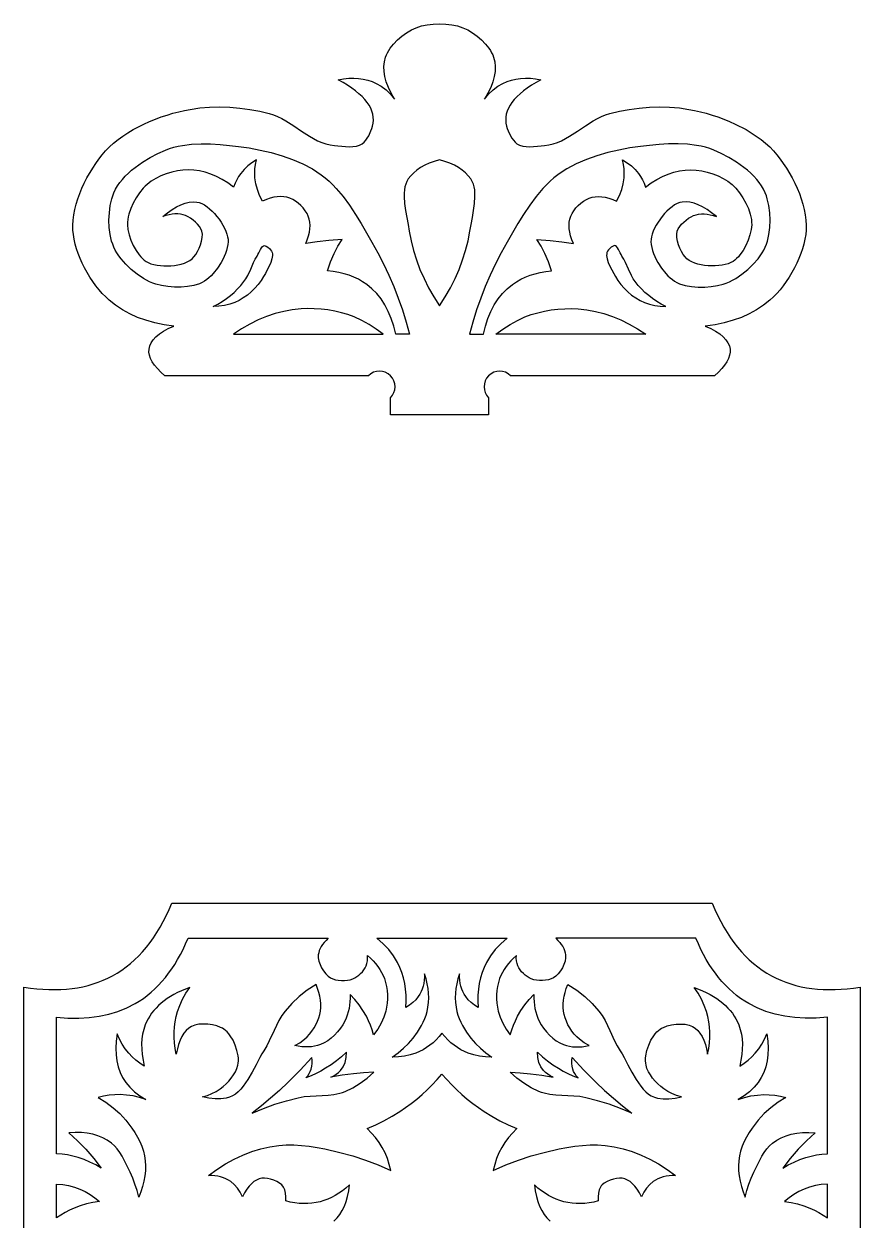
# Model space of a CAD drawing. Header units: millimetres. Extents: x 189 to 581, y 67 to 416.
# Drawn here: x 516.7 to 580.5, y 303.3 to 394.7 of the extents above; entities that cross this region are included whole.
import ezdxf

# ---------------------------------------------------------------- set-up
doc = ezdxf.new("R2010")
doc.units = ezdxf.units.MM
doc.layers.get('0').update_dxf_attribs({"linetype": 'CONTINUOUS', "true_color": 0xffffff})

msp = doc.modelspace()

# ---------------------------------------------------------------- linework, layer by layer
at = {"linetype": 'CONTINUOUS', "true_color": 0xffffff}
for points in [[(551.852, 388.995), (552.17, 389.37), (552.51, 389.697), (552.875, 389.97), (553.26, 390.195), (553.575, 390.335), (553.905, 390.445), (554.247, 390.525), (554.605, 390.575), (554.975, 390.592), (555.357, 390.582), (555.755, 390.542), (556.167, 390.472), (555.792, 390.262), (555.445, 390.05), (555.125, 389.835), (554.835, 389.62), (554.572, 389.402), (554.337, 389.185), (554.13, 388.965), (553.952, 388.745), (553.802, 388.52), (553.68, 388.297), (553.585, 388.07), (553.52, 387.845), (553.482, 387.615), (553.472, 387.385), (553.49, 387.152), (553.537, 386.92), (553.59, 386.747), (553.657, 386.562), (553.835, 386.187), (553.942, 386.007), (554.06, 385.842), (554.187, 385.697), (554.322, 385.58), (554.53, 385.465), (554.77, 385.395), (555.035, 385.36), (555.315, 385.352), (555.605, 385.365), (555.895, 385.39), (556.177, 385.417), (556.445, 385.442), (556.777, 385.487), (557.102, 385.567), (557.422, 385.677), (557.735, 385.815), (558.045, 385.975), (558.35, 386.152), (558.955, 386.54), (559.557, 386.942), (560.165, 387.325), (560.475, 387.497), (560.787, 387.652), (561.105, 387.782), (561.43, 387.887), (562.157, 388.062), (562.91, 388.205), (563.675, 388.307), (564.447, 388.372), (565.22, 388.397), (565.987, 388.38), (566.742, 388.317), (567.475, 388.21), (567.907, 388.125), (568.347, 388.022), (568.792, 387.905), (569.237, 387.772), (569.685, 387.625), (570.127, 387.46), (570.567, 387.282), (571, 387.087), (571.835, 386.657), (572.232, 386.42), (572.612, 386.17), (572.977, 385.905), (573.32, 385.625), (573.64, 385.332), (573.935, 385.027), (574.19, 384.732), (574.44, 384.412), (574.682, 384.075), (574.917, 383.72), (575.357, 382.97), (575.557, 382.577), (575.74, 382.175), (575.907, 381.77), (576.052, 381.362), (576.18, 380.952), (576.282, 380.545), (576.36, 380.142), (576.412, 379.745), (576.435, 379.357), (576.427, 378.98), (576.392, 378.635), (576.335, 378.28), (576.252, 377.917), (576.147, 377.55), (576.022, 377.182), (575.877, 376.812), (575.715, 376.447), (575.535, 376.085), (575.34, 375.73), (575.13, 375.385), (574.91, 375.05), (574.677, 374.73), (574.435, 374.425), (574.182, 374.137), (573.925, 373.87), (573.66, 373.627), (573.17, 373.24), (572.645, 372.89), (572.082, 372.582), (571.482, 372.312), (570.847, 372.085), (570.175, 371.897), (569.465, 371.75), (568.72, 371.642), (569.14, 371.45), (569.507, 371.25), (569.822, 371.042), (570.085, 370.827), (570.295, 370.605), (570.452, 370.372), (570.56, 370.135), (570.612, 369.89), (570.617, 369.657), (570.577, 369.42), (570.492, 369.175), (570.365, 368.922), (570.195, 368.665), (569.98, 368.4), (569.722, 368.13), (569.42, 367.852), (553.852, 367.852), (553.665, 368.005), (553.46, 368.115), (553.237, 368.18), (553.012, 368.202), (552.785, 368.18), (552.562, 368.115), (552.357, 368.005), (552.17, 367.852), (552.017, 367.665), (551.907, 367.46), (551.842, 367.237), (551.822, 367.012), (551.842, 366.785), (551.907, 366.562), (552.017, 366.357), (552.17, 366.17), (552.17, 366.17), (552.17, 364.852), (544.67, 364.852), (544.67, 366.17), (544.822, 366.357), (544.932, 366.562), (544.997, 366.785), (545.02, 367.012), (544.997, 367.237), (544.932, 367.46), (544.822, 367.665), (544.67, 367.852), (544.482, 368.005), (544.275, 368.115), (544.055, 368.18), (543.827, 368.202), (543.6, 368.18), (543.38, 368.115), (543.172, 368.005), (542.985, 367.852), (542.985, 367.852), (527.42, 367.852), (527.117, 368.13), (526.86, 368.4), (526.645, 368.665), (526.472, 368.922), (526.345, 369.175), (526.262, 369.42), (526.222, 369.657), (526.225, 369.89), (526.28, 370.135), (526.385, 370.372), (526.542, 370.605), (526.755, 370.827), (527.017, 371.042), (527.332, 371.25), (527.697, 371.45), (528.117, 371.642), (527.372, 371.75), (526.662, 371.897), (525.99, 372.085), (525.355, 372.312), (524.757, 372.582), (524.195, 372.89), (523.67, 373.24), (523.18, 373.627), (522.915, 373.87), (522.657, 374.137), (522.405, 374.425), (522.162, 374.73), (521.93, 375.05), (521.707, 375.385), (521.497, 375.73), (521.302, 376.085), (521.122, 376.447), (520.96, 376.812), (520.815, 377.182), (520.69, 377.55), (520.585, 377.917), (520.502, 378.28), (520.445, 378.635), (520.41, 378.98), (520.402, 379.357), (520.425, 379.745), (520.477, 380.142), (520.555, 380.545), (520.657, 380.952), (520.785, 381.362), (520.93, 381.77), (521.097, 382.175), (521.28, 382.577), (521.48, 382.97), (521.92, 383.72), (522.155, 384.075), (522.397, 384.412), (522.647, 384.732), (522.902, 385.027), (523.197, 385.332), (523.517, 385.625), (523.862, 385.905), (524.225, 386.17), (524.607, 386.42), (525.005, 386.657), (525.84, 387.087), (526.272, 387.282), (526.71, 387.46), (527.155, 387.625), (527.6, 387.772), (528.047, 387.905), (528.49, 388.022), (528.93, 388.125), (529.362, 388.21), (530.095, 388.317), (530.85, 388.38), (531.617, 388.397), (532.39, 388.372), (533.162, 388.307), (533.927, 388.205), (534.68, 388.062), (535.407, 387.887), (535.732, 387.782), (536.05, 387.652), (536.365, 387.497), (536.672, 387.325), (537.282, 386.942), (537.885, 386.54), (538.487, 386.152), (538.795, 385.975), (539.102, 385.815), (539.415, 385.677), (539.735, 385.567), (540.06, 385.487), (540.392, 385.442), (540.66, 385.417), (540.942, 385.39), (541.232, 385.365), (541.522, 385.352), (541.802, 385.36), (542.067, 385.395), (542.307, 385.465), (542.515, 385.58), (542.65, 385.697), (542.777, 385.842), (542.897, 386.007), (543.005, 386.187), (543.182, 386.562), (543.25, 386.747), (543.3, 386.92), (543.347, 387.152), (543.365, 387.385), (543.355, 387.615), (543.317, 387.845), (543.252, 388.07), (543.157, 388.297), (543.037, 388.522), (542.885, 388.745), (542.707, 388.965), (542.5, 389.185), (542.265, 389.402), (542.002, 389.62), (541.712, 389.835), (541.392, 390.05), (541.045, 390.262), (540.67, 390.472), (541.082, 390.542), (541.48, 390.582), (541.865, 390.592), (542.235, 390.575), (542.59, 390.525), (542.932, 390.445), (543.262, 390.335), (543.577, 390.195), (543.965, 389.97), (544.33, 389.697), (544.67, 389.37), (544.987, 388.995), (544.725, 389.445), (544.512, 389.88), (544.35, 390.302), (544.24, 390.71), (544.177, 391.105), (544.167, 391.485), (544.205, 391.852), (544.295, 392.205), (544.357, 392.37), (544.44, 392.537), (544.535, 392.707), (544.647, 392.872), (544.907, 393.202), (545.212, 393.515), (545.547, 393.805), (545.902, 394.062), (546.267, 394.28), (546.632, 394.447), (547.047, 394.585), (547.485, 394.68), (547.942, 394.73), (548.42, 394.737), (548.897, 394.73), (549.355, 394.68), (549.79, 394.585), (550.205, 394.447), (550.57, 394.28), (550.935, 394.062), (551.29, 393.805), (551.627, 393.515), (551.93, 393.202), (552.192, 392.872), (552.302, 392.707), (552.4, 392.537), (552.48, 392.37), (552.545, 392.205), (552.635, 391.852), (552.672, 391.485), (552.662, 391.105), (552.6, 390.71), (552.487, 390.302), (552.327, 389.88), (552.115, 389.445), (551.852, 388.995), (551.852, 388.995), (551.852, 388.995)], [(539.865, 375.87), (540.09, 376.55), (540.372, 377.205), (540.657, 377.75), (540.985, 378.272), (539.97, 378.192), (539.08, 378.087), (538.192, 377.952), (538.312, 378.247), (538.407, 378.535), (538.472, 378.81), (538.512, 379.077), (538.522, 379.335), (538.507, 379.58), (538.462, 379.817), (538.392, 380.045), (538.295, 380.255), (538.162, 380.465), (538.002, 380.67), (537.822, 380.865), (537.622, 381.045), (537.415, 381.2), (537.202, 381.33), (536.99, 381.425), (536.762, 381.492), (536.525, 381.532), (536.277, 381.547), (536.02, 381.532), (535.755, 381.49), (535.477, 381.422), (535.192, 381.325), (534.897, 381.202), (534.675, 381.637), (534.505, 382.08), (534.385, 382.527), (534.32, 382.982), (534.305, 383.317), (534.32, 383.655), (534.36, 383.995), (534.43, 384.34), (534.08, 384.125), (533.762, 383.882), (533.48, 383.612), (533.23, 383.315), (533.065, 383.077), (532.92, 382.825), (532.795, 382.555), (532.687, 382.272), (532.255, 382.585), (531.822, 382.855), (531.39, 383.08), (530.955, 383.267), (530.52, 383.41), (530.085, 383.51), (529.65, 383.567), (529.215, 383.585), (528.812, 383.562), (528.392, 383.502), (527.967, 383.407), (527.545, 383.28), (527.132, 383.12), (526.745, 382.932), (526.39, 382.715), (526.077, 382.472), (525.93, 382.332), (525.782, 382.18), (525.502, 381.84), (525.242, 381.457), (525.015, 381.05), (524.825, 380.627), (524.682, 380.202), (524.63, 379.99), (524.595, 379.782), (524.575, 379.58), (524.572, 379.385), (524.612, 379.015), (524.705, 378.617), (524.842, 378.207), (525.02, 377.807), (525.23, 377.427), (525.467, 377.085), (525.592, 376.935), (525.725, 376.8), (525.857, 376.685), (525.995, 376.587), (526.17, 376.495), (526.372, 376.415), (526.595, 376.35), (526.837, 376.302), (527.092, 376.267), (527.357, 376.25), (527.627, 376.245), (527.9, 376.257), (528.17, 376.285), (528.432, 376.33), (528.685, 376.387), (528.925, 376.462), (529.145, 376.555), (529.345, 376.662), (529.515, 376.787), (529.657, 376.927), (529.797, 377.115), (529.932, 377.342), (530.057, 377.595), (530.165, 377.865), (530.245, 378.14), (530.292, 378.41), (530.3, 378.665), (530.26, 378.89), (530.185, 379.07), (530.072, 379.25), (529.932, 379.427), (529.767, 379.597), (529.587, 379.752), (529.397, 379.89), (529.205, 380.005), (529.015, 380.09), (528.825, 380.15), (528.625, 380.192), (528.42, 380.212), (528.205, 380.212), (527.985, 380.192), (527.755, 380.152), (527.52, 380.09), (527.275, 380.01), (527.632, 380.297), (527.982, 380.545), (528.322, 380.752), (528.655, 380.915), (528.977, 381.035), (529.29, 381.11), (529.59, 381.14), (529.88, 381.125), (530.067, 381.082), (530.262, 381.005), (530.46, 380.9), (530.655, 380.765), (530.852, 380.607), (531.045, 380.432), (531.23, 380.237), (531.407, 380.03), (531.575, 379.812), (531.73, 379.587), (531.867, 379.357), (531.99, 379.13), (532.092, 378.902), (532.172, 378.682), (532.23, 378.472), (532.26, 378.275), (532.265, 378.08), (532.245, 377.872), (532.205, 377.657), (532.145, 377.432), (532.065, 377.205), (531.97, 376.972), (531.86, 376.742), (531.735, 376.512), (531.452, 376.075), (531.137, 375.675), (530.972, 375.497), (530.802, 375.335), (530.63, 375.195), (530.46, 375.075), (530.28, 374.972), (530.082, 374.885), (529.645, 374.747), (529.17, 374.66), (528.67, 374.617), (528.162, 374.62), (527.662, 374.662), (527.185, 374.74), (526.75, 374.852), (526.512, 374.935), (526.272, 375.037), (526.03, 375.157), (525.79, 375.292), (525.32, 375.605), (524.87, 375.967), (524.452, 376.365), (524.085, 376.79), (523.922, 377.01), (523.775, 377.232), (523.647, 377.455), (523.537, 377.677), (523.447, 377.902), (523.37, 378.14), (523.255, 378.65), (523.187, 379.192), (523.165, 379.75), (523.192, 380.31), (523.265, 380.855), (523.38, 381.367), (523.452, 381.607), (523.537, 381.832), (523.662, 382.097), (523.812, 382.357), (523.99, 382.612), (524.19, 382.86), (524.407, 383.1), (524.645, 383.332), (524.897, 383.557), (525.162, 383.772), (525.722, 384.175), (526.307, 384.532), (526.895, 384.842), (527.47, 385.1), (527.782, 385.215), (528.107, 385.312), (528.44, 385.392), (528.78, 385.457), (529.48, 385.54), (530.197, 385.572), (530.925, 385.565), (531.652, 385.522), (532.367, 385.455), (533.062, 385.375), (533.887, 385.257), (534.722, 385.102), (535.562, 384.905), (536.39, 384.667), (537.197, 384.38), (537.972, 384.045), (538.702, 383.657), (539.047, 383.442), (539.377, 383.215), (539.682, 382.977), (539.975, 382.72), (540.257, 382.447), (540.53, 382.157), (541.047, 381.537), (541.532, 380.875), (541.992, 380.185), (542.427, 379.475), (542.845, 378.765), (543.252, 378.065), (543.712, 377.24), (544.145, 376.4), (544.547, 375.545), (544.922, 374.672), (545.267, 373.782), (545.585, 372.875), (545.872, 371.952), (546.132, 371.015), (545.072, 371.015), (544.92, 371.642), (544.73, 372.227), (544.505, 372.767), (544.247, 373.265), (543.952, 373.72), (543.622, 374.132), (543.257, 374.502), (542.855, 374.827), (542.545, 375.035), (542.217, 375.222), (541.87, 375.385), (541.505, 375.525), (541.122, 375.645), (540.722, 375.742), (540.302, 375.817), (539.865, 375.87), (539.865, 375.87), (539.865, 375.87)], [(556.975, 375.87), (556.747, 376.55), (556.467, 377.205), (556.18, 377.75), (555.852, 378.272), (556.867, 378.192), (557.757, 378.087), (558.645, 377.952), (558.525, 378.247), (558.432, 378.535), (558.365, 378.81), (558.327, 379.077), (558.315, 379.335), (558.33, 379.58), (558.375, 379.817), (558.445, 380.045), (558.542, 380.255), (558.675, 380.465), (558.835, 380.67), (559.017, 380.865), (559.215, 381.045), (559.422, 381.2), (559.635, 381.33), (559.847, 381.425), (560.075, 381.492), (560.312, 381.532), (560.56, 381.547), (560.817, 381.532), (561.082, 381.49), (561.36, 381.422), (561.645, 381.325), (561.94, 381.202), (562.162, 381.637), (562.335, 382.08), (562.452, 382.527), (562.517, 382.982), (562.532, 383.317), (562.52, 383.655), (562.477, 383.995), (562.407, 384.34), (562.757, 384.125), (563.075, 383.882), (563.36, 383.612), (563.61, 383.315), (563.772, 383.077), (563.917, 382.825), (564.045, 382.555), (564.152, 382.272), (564.585, 382.585), (565.017, 382.855), (565.45, 383.08), (565.885, 383.267), (566.317, 383.41), (566.752, 383.51), (567.187, 383.567), (567.622, 383.585), (568.025, 383.562), (568.445, 383.502), (568.87, 383.407), (569.295, 383.28), (569.705, 383.12), (570.092, 382.932), (570.45, 382.715), (570.762, 382.472), (570.91, 382.332), (571.057, 382.18), (571.337, 381.84), (571.595, 381.457), (571.825, 381.05), (572.012, 380.627), (572.155, 380.202), (572.207, 379.99), (572.242, 379.782), (572.262, 379.58), (572.265, 379.385), (572.225, 379.015), (572.132, 378.617), (571.995, 378.207), (571.817, 377.807), (571.607, 377.427), (571.37, 377.085), (571.245, 376.935), (571.112, 376.8), (570.98, 376.685), (570.842, 376.587), (570.667, 376.495), (570.465, 376.415), (570.242, 376.35), (570.002, 376.302), (569.747, 376.267), (569.482, 376.25), (569.212, 376.245), (568.94, 376.257), (568.67, 376.285), (568.407, 376.33), (568.152, 376.387), (567.915, 376.462), (567.692, 376.555), (567.495, 376.662), (567.322, 376.787), (567.18, 376.927), (567.04, 377.115), (566.905, 377.342), (566.78, 377.595), (566.672, 377.865), (566.592, 378.14), (566.545, 378.41), (566.537, 378.665), (566.577, 378.89), (566.652, 379.07), (566.765, 379.25), (566.905, 379.427), (567.07, 379.597), (567.25, 379.752), (567.44, 379.89), (567.635, 380.005), (567.825, 380.09), (568.015, 380.15), (568.212, 380.192), (568.42, 380.212), (568.632, 380.212), (568.855, 380.192), (569.082, 380.152), (569.32, 380.09), (569.565, 380.01), (569.207, 380.297), (568.857, 380.545), (568.515, 380.752), (568.182, 380.915), (567.86, 381.035), (567.547, 381.11), (567.247, 381.14), (566.957, 381.125), (566.77, 381.082), (566.575, 381.005), (566.38, 380.9), (566.182, 380.765), (565.985, 380.607), (565.795, 380.432), (565.607, 380.237), (565.43, 380.03), (565.11, 379.587), (564.97, 379.357), (564.847, 379.13), (564.745, 378.902), (564.665, 378.682), (564.607, 378.472), (564.577, 378.275), (564.572, 378.08), (564.592, 377.872), (564.632, 377.657), (564.692, 377.432), (564.772, 377.205), (564.867, 376.972), (564.977, 376.742), (565.102, 376.512), (565.385, 376.075), (565.7, 375.675), (565.865, 375.497), (566.035, 375.335), (566.207, 375.195), (566.377, 375.075), (566.557, 374.972), (566.755, 374.885), (567.192, 374.747), (567.667, 374.66), (568.167, 374.617), (568.675, 374.62), (569.175, 374.662), (569.652, 374.74), (570.087, 374.852), (570.325, 374.935), (570.565, 375.037), (570.807, 375.157), (571.047, 375.292), (571.517, 375.605), (571.967, 375.967), (572.385, 376.365), (572.752, 376.79), (572.915, 377.01), (573.062, 377.232), (573.19, 377.455), (573.3, 377.677), (573.39, 377.902), (573.467, 378.14), (573.582, 378.65), (573.65, 379.192), (573.67, 379.75), (573.645, 380.31), (573.572, 380.855), (573.457, 381.367), (573.385, 381.607), (573.3, 381.832), (573.175, 382.097), (573.025, 382.357), (572.847, 382.612), (572.647, 382.86), (572.43, 383.1), (572.192, 383.332), (571.94, 383.557), (571.675, 383.772), (571.115, 384.175), (570.53, 384.532), (569.942, 384.842), (569.367, 385.1), (569.055, 385.215), (568.73, 385.312), (568.397, 385.392), (568.057, 385.457), (567.357, 385.54), (566.637, 385.572), (565.912, 385.565), (565.185, 385.522), (564.47, 385.455), (563.775, 385.375), (562.952, 385.257), (562.115, 385.102), (561.277, 384.905), (560.447, 384.667), (559.64, 384.38), (558.867, 384.045), (558.137, 383.657), (557.792, 383.442), (557.462, 383.215), (557.157, 382.977), (556.865, 382.72), (556.58, 382.447), (556.307, 382.157), (555.79, 381.537), (555.305, 380.875), (554.845, 380.185), (554.41, 379.475), (553.992, 378.765), (553.585, 378.065), (553.125, 377.24), (552.692, 376.4), (552.29, 375.545), (551.915, 374.672), (551.57, 373.782), (551.252, 372.875), (550.965, 371.952), (550.705, 371.015), (551.767, 371.015), (551.92, 371.642), (552.107, 372.227), (552.332, 372.767), (552.592, 373.265), (552.887, 373.72), (553.217, 374.132), (553.582, 374.502), (553.982, 374.827), (554.292, 375.035), (554.62, 375.222), (554.967, 375.385), (555.332, 375.525), (555.715, 375.645), (556.117, 375.742), (556.537, 375.817), (556.975, 375.87), (556.975, 375.87), (556.975, 375.87)], [(548.42, 384.357), (548.012, 384.235), (547.635, 384.095), (547.29, 383.937), (546.975, 383.762), (546.692, 383.572), (546.442, 383.362), (546.222, 383.137), (546.032, 382.895), (545.922, 382.707), (545.837, 382.502), (545.777, 382.282), (545.737, 382.05), (545.715, 381.805), (545.71, 381.552), (545.742, 381.025), (545.812, 380.482), (545.91, 379.94), (546.01, 379.41), (546.1, 378.907), (546.242, 378.162), (546.427, 377.427), (546.655, 376.7), (546.922, 375.98), (547.235, 375.27), (547.587, 374.57), (547.982, 373.877), (548.42, 373.192), (548.857, 373.877), (549.252, 374.57), (549.605, 375.27), (549.915, 375.98), (550.185, 376.7), (550.41, 377.427), (550.595, 378.162), (550.737, 378.907), (550.827, 379.41), (550.93, 379.94), (551.025, 380.482), (551.097, 381.025), (551.127, 381.552), (551.122, 381.805), (551.102, 382.05), (551.06, 382.282), (551, 382.502), (550.915, 382.707), (550.805, 382.895), (550.617, 383.137), (550.397, 383.362), (550.145, 383.572), (549.862, 383.762), (549.55, 383.937), (549.202, 384.095), (548.827, 384.235), (548.42, 384.357), (548.42, 384.357), (548.42, 384.357)], [(531.122, 373.135), (531.477, 373.325), (531.817, 373.527), (532.137, 373.745), (532.44, 373.977), (532.725, 374.222), (532.995, 374.482), (533.245, 374.757), (533.477, 375.045), (533.627, 375.267), (533.76, 375.505), (533.992, 376.005), (534.217, 376.51), (534.34, 376.757), (534.48, 376.992), (534.545, 377.107), (534.61, 377.237), (534.742, 377.505), (534.812, 377.622), (534.887, 377.717), (534.967, 377.777), (535.052, 377.795), (535.107, 377.782), (535.17, 377.757), (535.297, 377.675), (535.417, 377.572), (535.517, 377.472), (535.585, 377.38), (535.627, 377.277), (535.65, 377.165), (535.655, 377.042), (535.642, 376.915), (535.615, 376.782), (535.527, 376.502), (535.402, 376.22), (535.26, 375.937), (535.112, 375.675), (534.98, 375.435), (534.792, 375.125), (534.57, 374.822), (534.317, 374.535), (534.04, 374.262), (533.742, 374.015), (533.427, 373.792), (533.102, 373.602), (532.772, 373.45), (532.387, 373.317), (531.985, 373.22), (531.562, 373.16), (531.122, 373.135), (531.122, 373.135), (531.122, 373.135)], [(565.715, 373.135), (565.36, 373.325), (565.02, 373.527), (564.7, 373.745), (564.397, 373.977), (564.112, 374.222), (563.842, 374.482), (563.592, 374.757), (563.36, 375.045), (563.21, 375.267), (563.077, 375.505), (562.845, 376.005), (562.62, 376.51), (562.497, 376.757), (562.357, 376.992), (562.292, 377.107), (562.227, 377.237), (562.095, 377.505), (562.025, 377.622), (561.95, 377.717), (561.87, 377.777), (561.785, 377.795), (561.73, 377.782), (561.67, 377.757), (561.542, 377.675), (561.42, 377.572), (561.32, 377.472), (561.252, 377.38), (561.21, 377.277), (561.187, 377.165), (561.182, 377.042), (561.195, 376.915), (561.222, 376.782), (561.312, 376.502), (561.435, 376.22), (561.58, 375.937), (561.725, 375.675), (561.857, 375.435), (562.045, 375.125), (562.267, 374.822), (562.52, 374.535), (562.797, 374.262), (563.095, 374.015), (563.41, 373.792), (563.735, 373.602), (564.065, 373.45), (564.45, 373.317), (564.855, 373.22), (565.275, 373.16), (565.715, 373.135), (565.715, 373.135), (565.715, 373.135)], [(532.67, 371.015), (544.11, 371.015), (543.58, 371.415), (543.035, 371.77), (542.472, 372.08), (541.892, 372.345), (541.415, 372.522), (540.92, 372.667), (540.412, 372.787), (539.895, 372.877), (539.372, 372.937), (538.852, 372.972), (538.337, 372.977), (537.835, 372.957), (537.17, 372.887), (536.512, 372.77), (535.857, 372.602), (535.21, 372.385), (534.567, 372.115), (533.93, 371.8), (533.297, 371.432), (532.67, 371.015), (532.67, 371.015), (532.67, 371.015)], [(564.17, 371.015), (552.727, 371.015), (553.257, 371.415), (553.802, 371.77), (554.365, 372.08), (554.945, 372.345), (555.422, 372.522), (555.917, 372.667), (556.427, 372.787), (556.945, 372.877), (557.467, 372.937), (557.987, 372.972), (558.502, 372.977), (559.005, 372.957), (559.67, 372.887), (560.327, 372.77), (560.98, 372.602), (561.63, 372.385), (562.272, 372.115), (562.91, 371.8), (563.542, 371.432), (564.17, 371.015), (564.17, 371.015), (564.17, 371.015)], [(516.667, 274.875), (516.667, 321.122), (517.16, 321.05), (517.642, 320.995), (518.117, 320.957), (518.58, 320.937), (519.035, 320.932), (519.482, 320.945), (519.917, 320.972), (520.345, 321.02), (520.762, 321.082), (521.172, 321.16), (521.572, 321.257), (521.962, 321.37), (522.342, 321.5), (522.712, 321.647), (523.075, 321.81), (523.427, 321.99), (523.787, 322.197), (524.137, 322.422), (524.477, 322.667), (524.807, 322.932), (525.127, 323.212), (525.435, 323.512), (525.735, 323.832), (526.022, 324.17), (526.3, 324.525), (526.567, 324.9), (526.827, 325.292), (527.072, 325.702), (527.31, 326.132), (527.537, 326.582), (527.755, 327.05), (527.96, 327.535), (548.605, 327.535), (569.252, 327.535), (569.457, 327.05), (569.675, 326.582), (569.9, 326.132), (570.137, 325.702), (570.385, 325.292), (570.642, 324.9), (570.91, 324.525), (571.187, 324.17), (571.475, 323.832), (571.775, 323.512), (572.082, 323.212), (572.402, 322.932), (572.732, 322.667), (573.072, 322.422), (573.422, 322.197), (573.782, 321.99), (574.135, 321.81), (574.497, 321.647), (574.87, 321.5), (575.25, 321.37), (575.64, 321.257), (576.04, 321.16), (576.447, 321.082), (576.865, 321.02), (577.292, 320.972), (577.73, 320.945), (578.175, 320.932), (578.63, 320.937), (579.095, 320.957), (579.57, 320.995), (580.052, 321.05), (580.545, 321.122), (580.545, 274.875)], [(542.922, 323.537), (543.142, 323.337), (543.345, 323.132), (543.532, 322.922), (543.7, 322.705), (543.852, 322.482), (543.985, 322.252), (544.102, 322.017), (544.202, 321.775), (544.295, 321.485), (544.365, 321.182), (544.41, 320.867), (544.435, 320.545), (544.437, 320.222), (544.417, 319.902), (544.375, 319.59), (544.312, 319.29), (544.167, 318.822), (543.965, 318.365), (543.702, 317.922), (543.385, 317.49), (543.275, 317.857), (543.145, 318.215), (542.997, 318.562), (542.83, 318.9), (542.57, 319.345), (542.277, 319.772), (541.95, 320.182), (541.587, 320.57), (541.59, 320.287), (541.575, 320.01), (541.547, 319.742), (541.505, 319.485), (541.447, 319.232), (541.372, 318.99), (541.285, 318.757), (541.18, 318.53), (541.025, 318.252), (540.84, 317.977), (540.63, 317.71), (540.397, 317.457), (540.145, 317.227), (539.882, 317.025), (539.607, 316.857), (539.325, 316.73), (539.105, 316.66), (538.877, 316.607), (538.642, 316.572), (538.402, 316.555), (538.152, 316.552), (537.895, 316.57), (537.63, 316.605), (537.357, 316.657), (537.75, 316.88), (538.1, 317.137), (538.302, 317.325), (538.495, 317.535), (538.672, 317.762), (538.835, 318.005), (538.977, 318.255), (539.1, 318.512), (539.197, 318.772), (539.27, 319.03), (539.317, 319.3), (539.342, 319.572), (539.342, 319.852), (539.32, 320.137), (539.272, 320.427), (539.202, 320.722), (539.107, 321.025), (538.99, 321.33), (538.315, 320.885), (537.695, 320.397), (537.13, 319.865), (536.617, 319.29), (536.37, 318.95), (536.152, 318.585), (535.955, 318.205), (535.772, 317.812), (535.412, 317.022), (535.217, 316.637), (535.002, 316.267), (534.85, 316.015), (534.697, 315.75), (534.4, 315.19), (534.092, 314.617), (533.772, 314.065), (533.602, 313.805), (533.425, 313.56), (533.237, 313.335), (533.042, 313.132), (532.832, 312.957), (532.612, 312.812), (532.377, 312.705), (532.127, 312.632), (531.71, 312.58), (531.267, 312.58), (530.802, 312.635), (530.31, 312.742), (530.682, 312.852), (531.032, 312.992), (531.36, 313.16), (531.665, 313.355), (531.887, 313.527), (532.105, 313.725), (532.315, 313.942), (532.51, 314.172), (532.685, 314.415), (532.83, 314.662), (532.945, 314.91), (533.017, 315.155), (533.042, 315.32), (533.052, 315.497), (533.047, 315.685), (533.025, 315.877), (532.942, 316.277), (532.812, 316.68), (532.64, 317.062), (532.432, 317.41), (532.317, 317.562), (532.197, 317.7), (532.072, 317.82), (531.942, 317.917), (531.825, 317.987), (531.692, 318.05), (531.395, 318.16), (531.065, 318.24), (530.717, 318.29), (530.37, 318.305), (530.035, 318.285), (529.732, 318.225), (529.597, 318.18), (529.475, 318.122), (529.262, 317.982), (529.067, 317.807), (528.895, 317.597), (528.737, 317.35), (528.602, 317.067), (528.485, 316.75), (528.387, 316.397), (528.307, 316.007), (528.227, 316.437), (528.172, 316.857), (528.145, 317.275), (528.145, 317.682), (528.167, 318.085), (528.22, 318.482), (528.297, 318.87), (528.4, 319.252), (528.572, 319.732), (528.787, 320.202), (529.045, 320.66), (529.347, 321.107), (529.02, 320.982), (528.707, 320.85), (528.412, 320.71), (528.13, 320.562), (527.865, 320.41), (527.612, 320.247), (527.377, 320.08), (527.155, 319.902), (526.95, 319.72), (526.76, 319.53), (526.585, 319.332), (526.425, 319.127), (526.28, 318.915), (526.15, 318.695), (526.035, 318.467), (525.935, 318.232), (525.82, 317.892), (525.737, 317.535), (525.682, 317.165), (525.657, 316.782), (525.662, 316.382), (525.7, 315.967), (525.765, 315.54), (525.86, 315.097), (525.527, 315.312), (525.217, 315.55), (524.932, 315.805), (524.672, 316.082), (524.412, 316.412), (524.18, 316.765), (523.975, 317.145), (523.8, 317.547), (523.722, 316.992), (523.692, 316.465), (523.705, 315.962), (523.765, 315.485), (523.867, 315.035), (524.017, 314.61), (524.21, 314.21), (524.45, 313.837), (524.752, 313.47), (525.107, 313.13), (525.512, 312.82), (525.97, 312.54), (525.485, 312.695), (525, 312.807), (524.512, 312.88), (524.022, 312.91), (523.602, 312.902), (523.18, 312.865), (522.755, 312.797), (522.332, 312.697), (522.932, 312.322), (523.485, 311.907), (523.987, 311.455), (524.44, 310.96), (524.68, 310.66), (524.915, 310.342), (525.135, 310.012), (525.34, 309.67), (525.52, 309.317), (525.675, 308.96), (525.797, 308.597), (525.882, 308.237), (525.935, 307.86), (525.957, 307.477), (525.947, 307.09), (525.907, 306.697), (525.837, 306.3), (525.735, 305.897), (525.6, 305.487), (525.437, 305.075), (525.307, 305.572), (525.152, 306.055), (524.975, 306.527), (524.772, 306.99), (524.485, 307.597), (524.165, 308.202), (523.985, 308.487), (523.792, 308.755), (523.582, 308.992), (523.352, 309.2), (523.032, 309.425), (522.69, 309.612), (522.32, 309.765), (521.925, 309.88), (521.502, 309.962), (521.057, 310.007), (520.587, 310.015), (520.09, 309.99), (520.76, 309.39), (521.387, 308.752), (522.007, 308.04), (522.58, 307.285), (522.15, 307.537), (521.71, 307.757), (521.26, 307.945), (520.802, 308.102), (520.402, 308.212), (519.992, 308.297), (519.577, 308.36), (519.155, 308.397), (519.155, 318.827), (520.02, 318.76), (520.852, 318.75), (521.652, 318.795), (522.42, 318.895), (523.152, 319.052), (523.852, 319.267), (524.52, 319.537), (525.155, 319.862), (525.477, 320.057), (525.79, 320.267), (526.092, 320.495), (526.387, 320.735), (526.672, 320.992), (526.947, 321.265), (527.215, 321.555), (527.472, 321.86), (527.72, 322.18), (527.96, 322.515), (528.19, 322.865), (528.41, 323.232), (528.622, 323.615), (528.825, 324.012), (529.017, 324.425), (529.202, 324.855), (539.917, 324.855), (539.755, 324.7), (539.612, 324.542), (539.487, 324.385), (539.385, 324.227), (539.297, 324.07), (539.232, 323.912), (539.185, 323.752), (539.157, 323.592), (539.157, 323.362), (539.205, 323.115), (539.29, 322.857), (539.41, 322.602), (539.555, 322.362), (539.72, 322.145), (539.9, 321.965), (540.085, 321.83), (540.262, 321.747), (540.465, 321.685), (540.685, 321.645), (540.917, 321.625), (541.152, 321.625), (541.38, 321.647), (541.597, 321.69), (541.79, 321.757), (541.942, 321.832), (542.097, 321.927), (542.247, 322.037), (542.39, 322.165), (542.522, 322.3), (542.64, 322.447), (542.737, 322.6), (542.812, 322.757), (542.87, 322.937), (542.907, 323.127), (542.925, 323.327), (542.922, 323.537), (542.922, 323.537), (542.922, 323.537)], [(544.792, 315.785), (545.247, 316.105), (545.665, 316.45), (546.047, 316.825), (546.395, 317.227), (546.732, 317.695), (547.037, 318.197), (547.17, 318.457), (547.285, 318.722), (547.385, 318.99), (547.462, 319.257), (547.532, 319.597), (547.575, 319.945), (547.592, 320.297), (547.582, 320.655), (547.545, 321.017), (547.482, 321.387), (547.392, 321.762), (547.275, 322.142), (547.272, 321.89), (547.252, 321.647), (547.215, 321.415), (547.162, 321.192), (547.095, 320.982), (547.01, 320.78), (546.91, 320.59), (546.795, 320.407), (546.602, 320.167), (546.38, 319.947), (546.122, 319.747), (545.835, 319.567), (545.862, 320.05), (545.86, 320.517), (545.827, 320.97), (545.765, 321.41), (545.67, 321.832), (545.545, 322.242), (545.39, 322.637), (545.205, 323.017), (544.897, 323.52), (544.532, 323.992), (544.107, 324.437), (543.627, 324.855), (548.605, 324.855), (553.582, 324.855), (553.102, 324.437), (552.68, 323.992), (552.315, 323.52), (552.007, 323.017), (551.822, 322.637), (551.665, 322.242), (551.54, 321.832), (551.447, 321.41), (551.382, 320.97), (551.35, 320.517), (551.35, 320.05), (551.377, 319.567), (551.087, 319.747), (550.832, 319.947), (550.607, 320.167), (550.415, 320.407), (550.3, 320.59), (550.2, 320.78), (550.115, 320.982), (550.047, 321.192), (549.995, 321.415), (549.96, 321.647), (549.94, 321.89), (549.935, 322.142), (549.817, 321.762), (549.727, 321.387), (549.665, 321.017), (549.627, 320.655), (549.617, 320.297), (549.635, 319.945), (549.677, 319.597), (549.747, 319.257), (549.825, 318.99), (549.925, 318.722), (550.042, 318.457), (550.175, 318.197), (550.48, 317.695), (550.817, 317.227), (551.162, 316.825), (551.545, 316.45), (551.965, 316.105), (552.42, 315.785), (551.937, 315.795), (551.475, 315.847), (551.03, 315.942), (550.602, 316.08), (550.322, 316.2), (550.052, 316.34), (549.787, 316.5), (549.535, 316.68), (549.29, 316.88), (549.052, 317.1), (548.825, 317.342), (548.605, 317.602), (548.385, 317.342), (548.157, 317.1), (547.922, 316.88), (547.677, 316.68), (547.422, 316.5), (547.16, 316.34), (546.887, 316.2), (546.607, 316.08), (546.182, 315.942), (545.737, 315.847), (545.275, 315.795), (544.792, 315.785), (544.792, 315.785), (544.792, 315.785)], [(554.287, 323.537), (554.067, 323.337), (553.865, 323.132), (553.677, 322.922), (553.51, 322.705), (553.357, 322.482), (553.225, 322.252), (553.107, 322.017), (553.007, 321.775), (552.915, 321.485), (552.847, 321.182), (552.8, 320.867), (552.777, 320.545), (552.775, 320.222), (552.795, 319.902), (552.835, 319.59), (552.897, 319.29), (553.045, 318.822), (553.247, 318.365), (553.507, 317.922), (553.825, 317.49), (553.935, 317.857), (554.065, 318.215), (554.215, 318.562), (554.38, 318.9), (554.64, 319.345), (554.932, 319.772), (555.26, 320.182), (555.622, 320.57), (555.62, 320.287), (555.635, 320.01), (555.662, 319.742), (555.707, 319.485), (555.765, 319.232), (555.84, 318.99), (555.927, 318.757), (556.032, 318.53), (556.187, 318.252), (556.37, 317.977), (556.58, 317.71), (556.815, 317.457), (557.065, 317.227), (557.33, 317.025), (557.605, 316.857), (557.887, 316.73), (558.107, 316.66), (558.335, 316.607), (558.567, 316.572), (558.81, 316.555), (559.06, 316.552), (559.317, 316.57), (559.58, 316.605), (559.852, 316.657), (559.462, 316.88), (559.11, 317.137), (558.907, 317.325), (558.715, 317.535), (558.537, 317.762), (558.377, 318.005), (558.232, 318.255), (558.112, 318.512), (558.015, 318.772), (557.942, 319.03), (557.892, 319.3), (557.867, 319.572), (557.867, 319.852), (557.89, 320.137), (557.937, 320.427), (558.007, 320.722), (558.102, 321.025), (558.22, 321.33), (558.895, 320.885), (559.515, 320.397), (560.08, 319.865), (560.595, 319.29), (560.842, 318.95), (561.06, 318.585), (561.255, 318.205), (561.437, 317.812), (561.797, 317.022), (561.992, 316.637), (562.207, 316.267), (562.36, 316.015), (562.512, 315.75), (562.81, 315.19), (563.117, 314.617), (563.437, 314.065), (563.607, 313.805), (563.785, 313.56), (563.972, 313.335), (564.167, 313.132), (564.377, 312.957), (564.597, 312.812), (564.832, 312.705), (565.082, 312.632), (565.5, 312.58), (565.942, 312.58), (566.41, 312.635), (566.9, 312.742), (566.527, 312.852), (566.177, 312.992), (565.85, 313.16), (565.545, 313.355), (565.322, 313.527), (565.105, 313.725), (564.895, 313.942), (564.7, 314.172), (564.527, 314.415), (564.38, 314.662), (564.267, 314.91), (564.192, 315.155), (564.167, 315.32), (564.157, 315.497), (564.165, 315.685), (564.185, 315.877), (564.267, 316.277), (564.4, 316.68), (564.572, 317.062), (564.777, 317.41), (564.892, 317.562), (565.012, 317.7), (565.137, 317.82), (565.267, 317.917), (565.385, 317.987), (565.517, 318.05), (565.815, 318.16), (566.145, 318.24), (566.492, 318.29), (566.842, 318.305), (567.175, 318.285), (567.477, 318.225), (567.612, 318.18), (567.735, 318.122), (567.947, 317.982), (568.142, 317.807), (568.315, 317.597), (568.472, 317.35), (568.607, 317.067), (568.725, 316.75), (568.822, 316.397), (568.902, 316.007), (568.982, 316.437), (569.037, 316.857), (569.065, 317.275), (569.067, 317.682), (569.042, 318.085), (568.992, 318.482), (568.915, 318.87), (568.81, 319.252), (568.637, 319.732), (568.425, 320.202), (568.165, 320.66), (567.865, 321.107), (568.192, 320.982), (568.505, 320.85), (568.8, 320.71), (569.082, 320.562), (569.347, 320.41), (569.6, 320.247), (569.835, 320.08), (570.057, 319.902), (570.262, 319.72), (570.452, 319.53), (570.627, 319.332), (570.787, 319.127), (570.932, 318.915), (571.062, 318.695), (571.177, 318.467), (571.277, 318.232), (571.392, 317.892), (571.477, 317.535), (571.53, 317.165), (571.555, 316.782), (571.55, 316.382), (571.515, 315.967), (571.447, 315.54), (571.352, 315.097), (571.685, 315.312), (571.992, 315.55), (572.277, 315.805), (572.537, 316.082), (572.8, 316.412), (573.032, 316.765), (573.235, 317.145), (573.41, 317.547), (573.487, 316.992), (573.517, 316.465), (573.505, 315.962), (573.447, 315.485), (573.342, 315.035), (573.195, 314.61), (573, 314.21), (572.76, 313.837), (572.457, 313.47), (572.102, 313.13), (571.697, 312.82), (571.24, 312.54), (571.725, 312.695), (572.21, 312.807), (572.697, 312.88), (573.187, 312.91), (573.61, 312.902), (574.032, 312.865), (574.455, 312.797), (574.88, 312.697), (574.277, 312.322), (573.727, 311.907), (573.225, 311.455), (572.77, 310.96), (572.53, 310.66), (572.295, 310.342), (572.075, 310.012), (571.872, 309.67), (571.69, 309.317), (571.535, 308.96), (571.412, 308.597), (571.327, 308.237), (571.275, 307.86), (571.255, 307.477), (571.262, 307.09), (571.302, 306.697), (571.375, 306.3), (571.475, 305.897), (571.61, 305.487), (571.772, 305.075), (571.905, 305.572), (572.057, 306.055), (572.235, 306.527), (572.437, 306.99), (572.725, 307.597), (573.047, 308.202), (573.225, 308.487), (573.42, 308.755), (573.63, 308.992), (573.86, 309.2), (574.177, 309.425), (574.522, 309.612), (574.892, 309.765), (575.287, 309.88), (575.707, 309.962), (576.152, 310.007), (576.622, 310.015), (577.12, 309.99), (576.45, 309.39), (575.822, 308.752), (575.205, 308.04), (574.632, 307.285), (575.062, 307.537), (575.5, 307.757), (575.95, 307.945), (576.41, 308.102), (576.81, 308.212), (577.217, 308.297), (577.632, 308.36), (578.055, 308.397), (578.055, 318.827), (577.19, 318.76), (576.357, 318.75), (575.56, 318.795), (574.792, 318.895), (574.06, 319.052), (573.357, 319.267), (572.69, 319.537), (572.055, 319.862), (571.732, 320.057), (571.42, 320.267), (571.117, 320.495), (570.822, 320.735), (570.537, 320.992), (570.262, 321.265), (569.995, 321.555), (569.737, 321.86), (569.49, 322.18), (569.25, 322.515), (569.02, 322.865), (568.8, 323.232), (568.587, 323.615), (568.385, 324.012), (568.192, 324.425), (568.007, 324.855), (557.292, 324.855), (557.455, 324.7), (557.597, 324.542), (557.722, 324.385), (557.827, 324.227), (557.912, 324.07), (557.977, 323.912), (558.025, 323.752), (558.052, 323.592), (558.052, 323.362), (558.005, 323.115), (557.92, 322.857), (557.8, 322.602), (557.655, 322.362), (557.49, 322.145), (557.31, 321.965), (557.125, 321.83), (556.947, 321.747), (556.745, 321.685), (556.525, 321.645), (556.292, 321.625), (556.057, 321.625), (555.83, 321.647), (555.612, 321.69), (555.42, 321.757), (555.267, 321.832), (555.115, 321.927), (554.965, 322.037), (554.82, 322.165), (554.69, 322.3), (554.572, 322.447), (554.475, 322.6), (554.4, 322.757), (554.342, 322.937), (554.305, 323.127), (554.285, 323.327), (554.287, 323.537), (554.287, 323.537), (554.287, 323.537)], [(540.11, 314.252), (540.33, 314.355), (540.53, 314.472), (540.705, 314.607), (540.857, 314.76), (541.057, 315.04), (541.202, 315.365), (541.285, 315.735), (541.312, 316.147), (540.935, 315.805), (540.54, 315.485), (540.132, 315.19), (539.71, 314.92), (539.35, 314.715), (538.982, 314.525), (538.602, 314.352), (538.215, 314.197), (538.345, 314.355), (538.455, 314.52), (538.545, 314.69), (538.615, 314.867), (538.667, 315.075), (538.695, 315.29), (538.695, 315.515), (538.667, 315.747), (537.78, 314.78), (536.852, 313.852), (536.19, 313.235), (535.512, 312.64), (534.815, 312.062), (534.1, 311.502), (534.967, 311.86), (535.845, 312.175), (536.73, 312.447), (537.625, 312.677), (538.07, 312.757), (538.525, 312.802), (538.987, 312.827), (539.45, 312.847), (539.905, 312.875), (540.355, 312.927), (540.79, 313.017), (541, 313.08), (541.205, 313.157), (541.787, 313.437), (542.345, 313.775), (542.882, 314.17), (543.395, 314.625), (542.62, 314.57), (541.845, 314.492), (540.977, 314.385), (540.11, 314.252), (540.11, 314.252), (540.11, 314.252)], [(557.1, 314.252), (556.88, 314.355), (556.682, 314.472), (556.505, 314.607), (556.352, 314.76), (556.152, 315.04), (556.01, 315.365), (555.925, 315.735), (555.9, 316.147), (556.277, 315.805), (556.67, 315.485), (557.08, 315.19), (557.502, 314.92), (557.86, 314.715), (558.23, 314.525), (558.607, 314.352), (558.997, 314.197), (558.865, 314.355), (558.755, 314.52), (558.665, 314.69), (558.597, 314.867), (558.542, 315.075), (558.517, 315.29), (558.517, 315.515), (558.542, 315.747), (559.432, 314.78), (560.36, 313.852), (561.02, 313.235), (561.697, 312.64), (562.395, 312.062), (563.11, 311.502), (562.245, 311.86), (561.367, 312.175), (560.482, 312.447), (559.585, 312.677), (559.14, 312.757), (558.685, 312.802), (558.225, 312.827), (557.762, 312.847), (557.305, 312.875), (556.857, 312.927), (556.422, 313.017), (556.21, 313.08), (556.005, 313.157), (555.425, 313.437), (554.867, 313.775), (554.33, 314.17), (553.815, 314.625), (554.59, 314.57), (555.365, 314.492), (556.235, 314.385), (557.1, 314.252), (557.1, 314.252), (557.1, 314.252)], [(540.35, 303.247), (540.587, 303.482), (540.8, 303.75), (540.985, 304.047), (541.147, 304.377), (541.282, 304.737), (541.392, 305.127), (541.477, 305.55), (541.535, 306.005), (541.272, 305.772), (541.007, 305.56), (540.735, 305.367), (540.455, 305.197), (540.172, 305.047), (539.885, 304.917), (539.59, 304.81), (539.292, 304.722), (538.982, 304.655), (538.667, 304.61), (538.347, 304.585), (538.022, 304.582), (537.69, 304.602), (537.355, 304.642), (537.012, 304.702), (536.665, 304.787), (536.682, 305.097), (536.662, 305.377), (536.602, 305.627), (536.505, 305.845), (536.377, 306.007), (536.202, 306.152), (535.992, 306.277), (535.757, 306.38), (535.515, 306.457), (535.27, 306.507), (535.04, 306.53), (534.837, 306.517), (534.63, 306.467), (534.427, 306.382), (534.232, 306.26), (534.045, 306.102), (533.862, 305.907), (533.69, 305.677), (533.522, 305.41), (533.362, 305.107), (533.182, 305.46), (532.972, 305.772), (532.732, 306.037), (532.465, 306.262), (532.29, 306.375), (532.102, 306.472), (531.905, 306.555), (531.697, 306.62), (531.48, 306.67), (531.25, 306.702), (531.01, 306.72), (530.76, 306.722), (531.407, 307.192), (532.062, 307.61), (532.722, 307.977), (533.392, 308.29), (534.07, 308.552), (534.755, 308.762), (535.445, 308.922), (536.145, 309.03), (536.712, 309.072), (537.292, 309.07), (537.88, 309.032), (538.467, 308.962), (539.057, 308.867), (539.645, 308.755), (540.797, 308.492), (541.787, 308.225), (542.767, 307.905), (543.732, 307.532), (544.685, 307.107), (544.575, 307.575), (544.43, 308.025), (544.255, 308.455), (544.045, 308.87), (543.805, 309.257), (543.535, 309.625), (543.23, 309.977), (542.895, 310.31), (543.545, 310.597), (544.175, 310.91), (544.787, 311.252), (545.38, 311.62), (545.822, 311.92), (546.252, 312.237), (546.672, 312.57), (547.08, 312.92), (547.477, 313.285), (547.865, 313.665), (548.24, 314.062), (548.605, 314.477), (548.97, 314.062), (549.345, 313.665), (549.732, 313.285), (550.13, 312.92), (550.537, 312.57), (550.957, 312.237), (551.39, 311.92), (551.832, 311.62), (552.425, 311.252), (553.037, 310.91), (553.667, 310.597), (554.315, 310.31), (553.98, 309.977), (553.677, 309.625), (553.407, 309.257), (553.167, 308.87), (552.957, 308.455), (552.78, 308.025), (552.635, 307.575), (552.525, 307.107), (553.477, 307.532), (554.445, 307.905), (555.422, 308.225), (556.412, 308.492), (557.565, 308.755), (558.152, 308.867), (558.742, 308.962), (559.332, 309.032), (559.917, 309.07), (560.497, 309.072), (561.065, 309.03), (561.765, 308.922), (562.457, 308.762), (563.14, 308.552), (563.817, 308.29), (564.487, 307.977), (565.15, 307.61), (565.802, 307.192), (566.45, 306.722), (566.2, 306.72), (565.96, 306.702), (565.73, 306.67), (565.512, 306.62), (565.305, 306.555), (565.107, 306.472), (564.92, 306.375), (564.745, 306.262), (564.477, 306.037), (564.237, 305.772), (564.027, 305.46), (563.847, 305.107), (563.687, 305.41), (563.52, 305.677), (563.347, 305.907), (563.167, 306.102), (562.977, 306.26), (562.782, 306.382), (562.582, 306.467), (562.372, 306.517), (562.17, 306.53), (561.94, 306.507), (561.697, 306.457), (561.452, 306.38), (561.217, 306.277), (561.007, 306.152), (560.835, 306.007), (560.765, 305.927), (560.707, 305.845), (560.61, 305.627), (560.55, 305.377), (560.53, 305.097), (560.547, 304.787), (560.2, 304.702), (559.857, 304.642), (559.52, 304.602), (559.19, 304.582), (558.865, 304.585), (558.545, 304.61), (558.23, 304.655), (557.92, 304.722), (557.62, 304.81), (557.327, 304.917), (557.037, 305.047), (556.755, 305.197), (556.477, 305.367), (556.205, 305.56), (555.937, 305.772), (555.675, 306.005), (555.735, 305.55), (555.817, 305.127), (555.927, 304.737), (556.065, 304.377), (556.225, 304.047), (556.412, 303.75), (556.622, 303.482), (556.86, 303.247)], [(522.43, 304.737), (521.927, 304.665), (521.437, 304.557), (520.96, 304.417), (520.497, 304.242), (520.15, 304.085), (519.81, 303.905), (519.477, 303.705), (519.155, 303.485), (519.155, 306.07), (519.627, 306.035), (520.082, 305.96), (520.52, 305.847), (520.945, 305.695), (521.34, 305.51), (521.717, 305.287), (522.082, 305.03), (522.43, 304.737), (522.43, 304.737), (522.43, 304.737)], [(574.78, 304.737), (575.282, 304.665), (575.772, 304.557), (576.25, 304.417), (576.712, 304.242), (577.06, 304.085), (577.4, 303.905), (577.732, 303.705), (578.055, 303.485), (578.055, 306.07), (577.585, 306.035), (577.13, 305.96), (576.69, 305.847), (576.265, 305.695), (575.872, 305.51), (575.492, 305.287), (575.13, 305.03), (574.78, 304.737), (574.78, 304.737), (574.78, 304.737)]]:
    msp.add_lwpolyline(points, dxfattribs=at)

doc.saveas('drawing.dxf')
